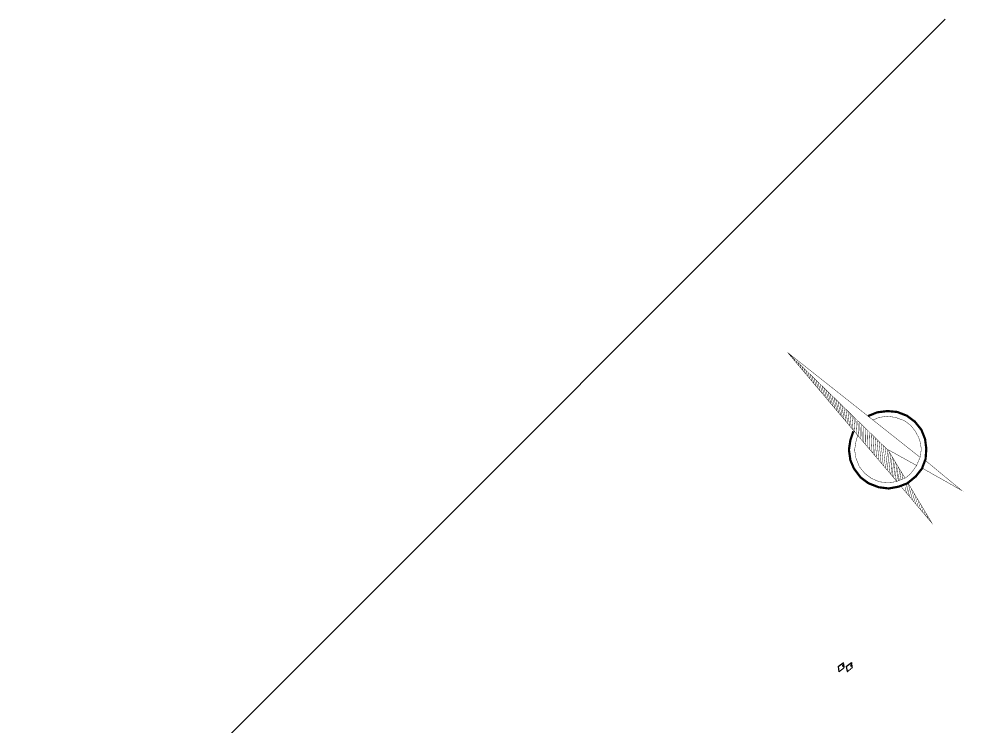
# Model space of a CAD drawing. Header units: millimetres. Extents: x 19725493 to 39459123, y 4133135 to 8271895.
# Drawn here: x 19727475 to 19728773, y 4136411 to 4137370 of the extents above; entities that cross this region are included whole.
import ezdxf

# ---------------------------------------------------------------- set-up
doc = ezdxf.new("R2010")
doc.units = ezdxf.units.MM
doc.linetypes.add('HIDDENX2', pattern=[0.75, 0.5, -0.25])
doc.layers.add('指北针', color=7, linetype='Continuous')

# ---------------------------------------------------------------- blocks, each defined once
blk = doc.blocks.new('指北针2')
at = {"color": 7}
for points, const_width in [([(0, 0), (-19.4, -192), (-30.4, -303.2)], 0.75), ([(-0.9, -252.7), (0, 0)], 0.75), ([(30, -303.6), (0, 0)], 0.75), ([(-0.5, -16.8), (-2.2, -20.5)], 0.75), ([(-0.5, -31.9), (-4, -37.9)], 0.75), ([(-0.5, -26.9), (-3.6, -32.6)], 0.75), ([(-0.6, -21.9), (-2.9, -26.3)], 0.75), ([(-0.5, -51.9), (-6.5, -62.3)], 0.75), ([(-0.5, -46.9), (-5.8, -56.2)], 0.75), ([(-0.5, -41.9), (-5.3, -50.2)], 0.75), ([(-0.5, -36.9), (-4.5, -43.6)], 0.75), ([(-0.6, -66.9), (-8.2, -79.6)], 0.75), ([(-0.5, -61.9), (-7.6, -73.6)], 0.75), ([(-0.5, -56.9), (-7, -67.9)], 0.75), ([(-0.5, -81.9), (-9.9, -96.8)], 0.75), ([(-0.5, -76.9), (-9.3, -90.7)], 0.75), ([(-0.5, -71.9), (-8.8, -85.3)], 0.75), ([(-0.4, -101.9), (-12.3, -120.4)], 0.75), ([(-0.5, -96.9), (-11.6, -114.4)], 0.75), ([(-0.5, -91.9), (-11.1, -108.5)], 0.75), ([(-0.5, -87), (-10.5, -102.7)], 0.75), ([(-0.5, -116.9), (-13.9, -137.1)], 0.75), ([(-0.5, -112), (-13.5, -131.9)], 0.75), ([(-0.5, -106.9), (-12.9, -125.9)], 0.75), ([(-0.6, -136.9), (-16, -157.2)], 0.75), ([(-0.4, -131.9), (-15.3, -152.1)], 0.75), ([(-0.4, -126.9), (-14.8, -147.2)], 0.75), ([(-0.7, -121.9), (-14.4, -142.1)], 0.75), ([(-0.5, -151.9), (-17.3, -172)], 0.75), ([(-0.5, -146.9), (-16.9, -167.1)], 0.75), ([(-0.5, -141.9), (-16.4, -162.1)], 0.75), ([(-0.5, -171.9), (-19.4, -192)], 0.75), ([(-0.5, -166.9), (-18.8, -187.2)], 0.75), ([(-0.5, -161.9), (-18.3, -182.1)], 0.75), ([(-0.5, -156.9), (-17.8, -177.1)], 0.75), ([(18.4, -184.3), (34.8, -191.6), (49.3, -203.4), (60.2, -217), (67.5, -234.3), (69.8, -252), (67.5, -270.6), (60.2, -287), (48.9, -301.1), (34.8, -312.9), (17.9, -320.2), (-0.2, -322), (-19.8, -319.7), (-35.2, -312.5), (-49.8, -302), (-60.7, -287.5), (-68.4, -269.3), (-70.7, -251.6), (-67.5, -231.6), (-61.1, -216.6), (-49.3, -201.6), (-35.2, -191.6), (-19.8, -184.3)], 4), ([(-0.5, -186.9), (-20.8, -207.2)], 0.75), ([(-0.5, -181.9), (-20.4, -202.1)], 0.75), ([(-0.5, -176.9), (-19.8, -197.1)], 0.75), ([(19.3, -195.7), (30.2, -200.2), (42, -209.3), (50.7, -221.1), (57.9, -237), (59.8, -251.1), (57.9, -264.7), (54.3, -276.1), (51.1, -282.9), (42.9, -294.3), (31.1, -303.4), (13.9, -309.7), (-3, -312), (-15, -310.6), (-32, -302.9), (-42.5, -294.3), (-52.9, -281.5), (-58.4, -266.6), (-60.2, -252), (-58.4, -236.6), (-51.6, -221.6), (-42.5, -209.3), (-30.2, -200.7), (-19.3, -194.8)], 0.75), ([(-0.5, -206.9), (-22.8, -227.2)], 0.75), ([(-0.5, -201.9), (-22.3, -222.1)], 0.75), ([(-0.6, -196.9), (-21.9, -217)], 0.75), ([(-0.5, -192), (-21.3, -212.2)], 0.75), ([(-0.6, -221.9), (-24.4, -242.2)], 0.75), ([(-0.5, -216.9), (-23.8, -237.3)], 0.75), ([(-0.6, -211.9), (-23.3, -232.2)], 0.75), ([(-0.6, -241.9), (-26.4, -262.1)], 0.75), ([(-0.6, -237), (-26, -257.3)], 0.75), ([(-0.5, -231.9), (-25.4, -252.2)], 0.75), ([(-0.6, -227), (-24.8, -247.2)], 0.75), ([(-1.8, -256.9), (-27.9, -277.1)], 0.75), ([(-0.5, -252.2), (-27.3, -272.2)], 0.75), ([(-0.4, -247), (-26.9, -267.2)], 0.75), ([(-0.4, -252), (-15.7, -309.7)], 0.75), ([(15, -309.5), (-0.2, -252.5)], 0.75), ([(-5.6, -271.9), (-29.3, -291.2)], 0.75), ([(-7.1, -277), (-29.2, -294.8)], 0.75), ([(-4.5, -267), (-28.9, -287.2)], 0.75), ([(-3.1, -261.9), (-28.3, -282.2)], 0.75), ([(-9.8, -287), (-30.5, -303.5)], 0.75), ([(-8.4, -282), (-30.1, -299.5)], 0.75), ([(-11.1, -292.1), (-28.1, -304.6)], 0.75), ([(-12.4, -297.1), (-24.7, -305.6)], 0.75), ([(-14.4, -302.9), (-20.8, -307.6)], 0.75), ([(-31.7, -314.2), (-40.6, -401.4), (-18.7, -321)], 0.75), ([(-20.6, -327.1), (-33.7, -334.7)], 0.75), ([(-19.1, -322.1), (-33.2, -330.9)], 0.75), ([(-19.6, -318.8), (-32.8, -326.5)], 0.75), ([(19.1, -321.8), (39.1, -399), (32.7, -316.3)], 0.75), ([(-24.5, -342.1), (-34.9, -347)], 0.75), ([(-23.2, -337), (-34.6, -342.9)], 0.75), ([(-21.9, -332), (-34.1, -338.8)], 0.75), ([(-29.8, -362), (-36.8, -364.7)], 0.75), ([(-28.8, -357.1), (-36.4, -360.1)], 0.75), ([(-27.2, -352), (-35.8, -355.4)], 0.75), ([(-26, -347), (-35.3, -350.9)], 0.75), ([(-33.9, -377.1), (-38.2, -379.6)], 0.75), ([(-32.7, -372.1), (-37.8, -374.6)], 0.75), ([(-31.2, -367), (-37.3, -369.5)], 0.75), ([(-36.6, -387), (-39.3, -389.6)], 0.75), ([(-35.3, -382), (-38.8, -384.7)], 0.75)]:
    blk.add_lwpolyline(points, dxfattribs=dict(at, const_width=const_width))

msp = doc.modelspace()

# ---------------------------------------------------------------- linework, layer by layer
msp.add_line((19726771, 4135410.9), (19728730.2, 4137369.6))
at = {"lineweight": 30}
for p, q in [((19728585.1, 4136492.8, -988.9), (19728591.9, 4136498.1, -988.9)), ((19728596, 4136493.1, -988.9), (19728602.9, 4136498.5, -988.9)), ((19728585.1, 4136492.8, -988.9), (19728586.1, 4136485.7, -988.9)), ((19728596, 4136493.1, -988.9), (19728597.1, 4136486, -988.9))]:
    msp.add_line(p, q, dxfattribs=at)
at = {"linetype": 'HIDDENX2', "lineweight": 30}
for p, q in [((19728591.9, 4136498.2, -988.9), (19728593, 4136491, -988.9)), ((19728601.9, 4136495.3, -988.9), (19728602.2, 4136493, -988.9)), ((19728602.9, 4136498.5, -988.9), (19728603.9, 4136491.3, -988.9)), ((19728586.1, 4136485.7, -988.9), (19728592.9, 4136491, -988.9)), ((19728590.9, 4136495, -988.9), (19728591.3, 4136492.7, -988.9)), ((19728591, 4136494.4, -988.9), (19728591.5, 4136494.1, -988.9)), ((19728591.2, 4136493.3, -988.9), (19728591.7, 4136493.1, -988.9)), ((19728597.1, 4136486, -988.9), (19728603.9, 4136491.3, -988.9)), ((19728602, 4136494.7, -988.9), (19728602.5, 4136494.5, -988.9)), ((19728602.2, 4136493.6, -988.9), (19728602.7, 4136493.4, -988.9))]:
    msp.add_line(p, q, dxfattribs=at)

# ---------------------------------------------------------------- block references
at = {"layer": '指北针', "color": 0, "linetype": 'ByBlock', "lineweight": 0, "xscale": 0.7499999975230681, "yscale": 0.7499999953433871, "zscale": 0.75, "rotation": 46.0156386575952}
msp.add_blockref('指北针2', (19728516.5, 4136918.2), dxfattribs=at)

doc.saveas('drawing.dxf')
